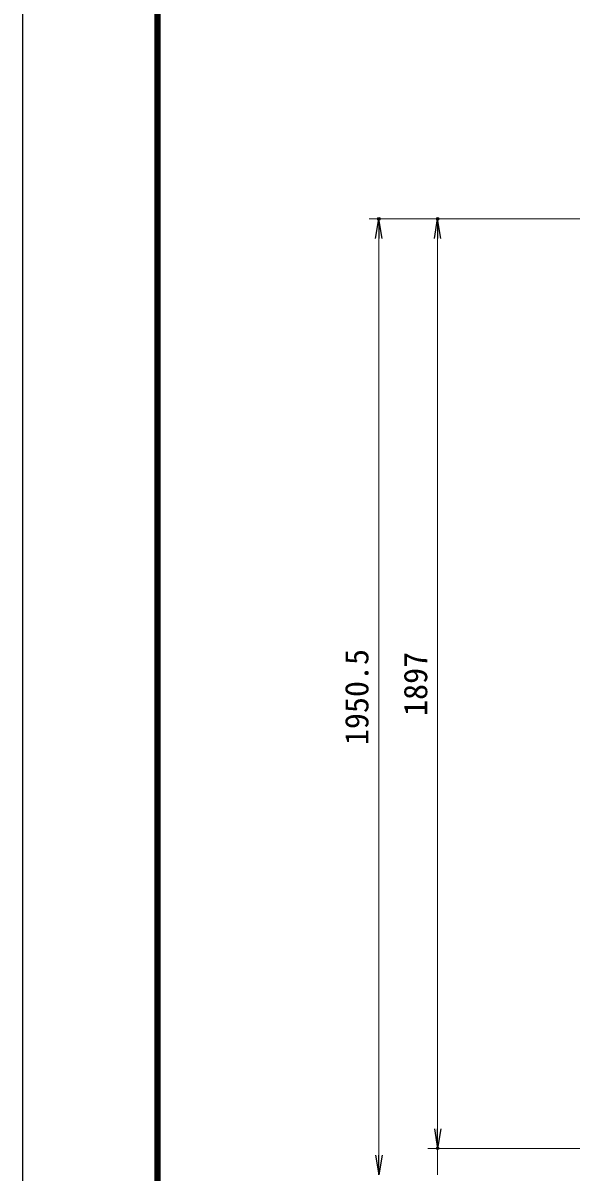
# Model space of a CAD drawing. Units: millimetres, scale not verified. Extents: x -4200 to 4200, y -2970 to 2970.
# Drawn here: x -4200 to -3082, y -619 to 1726 of the extents above; entities that cross this region are included whole.
import ezdxf
from ezdxf.enums import TextEntityAlignment as Align

# ---------------------------------------------------------------- set-up
doc = ezdxf.new("R2010")
doc.units = ezdxf.units.MM
doc.header["$LTSCALE"] = 10
doc.header["$PDMODE"] = 32
doc.header["$PDSIZE"] = 5
doc.layers.add('0-3_D-STR-DIM', color=7, linetype='Continuous', lineweight=13)
doc.layers.add('0-C_D-TTL', color=2, linetype='Continuous', lineweight=25)
doc.layers.add('0-4_0', color=7, linetype='Continuous')
doc.layers.add('0-5_Defpoints', color=8, linetype='Continuous')
doc.styles.add('ＭＳ ゴシック', font='')
doc.styles.get('ＭＳ ゴシック').set_extended_font_data('MS Gothic')

# ---------------------------------------------------------------- blocks, each defined once
blk = doc.blocks.new('_Open')
at = {"layer": '0-4_0'}
blk.add_line((-10, 1.667), (0, 0), dxfattribs=at)
blk.add_lwpolyline([(-10, -1.667), (0, 0), (-10, 0)], dxfattribs=at)

msp = doc.modelspace()

# ---------------------------------------------------------------- linework, layer by layer
at = {"layer": '0-3_D-STR-DIM'}
for p, q in [((-2623.75, 1326.37), (-3493.97, 1326.37)), ((-2623.75, 1326.37), (-3373.97, 1326.37)), ((-3473.97, -584.14), (-3473.97, 1286.37)), ((-3353.97, -530.63), (-3353.97, 1286.37)), ((-3353.97, -530.63), (-3353.97, -490.63)), ((-2623.75, -570.63), (-3373.97, -570.63)), ((-2623.75, -570.63), (-3373.97, -570.63)), ((-3353.97, -624.14), (-3353.97, -570.63))]:
    msp.add_line(p, q, dxfattribs=at)
at = {"layer": '0-5_Defpoints'}
for p in [(-3473.97, 1326.37), (-3353.97, 1326.37), (-3353.97, -570.63)]:
    msp.add_point(p, dxfattribs=at)
at = {"layer": '0-C_D-TTL'}
for points in [[(-4200.18, 2970.15), (4199.82, 2970.15), (4199.82, -2969.85), (-4200.18, -2969.85)], [(-3930.18, 2750.15), (3929.82, 2750.15), (3929.82, -2749.85), (-3930.18, -2749.85)], [(-3927.68, 2747.65), (3927.32, 2747.65), (3927.32, -2747.35), (-3927.68, -2747.35)], [(-3925.18, 2745.15), (3924.82, 2745.15), (3924.82, -2744.85), (-3925.18, -2744.85)], [(-3922.68, 2742.65), (3922.32, 2742.65), (3922.32, -2742.35), (-3922.68, -2742.35)], [(-3920.18, 2740.15), (3919.82, 2740.15), (3919.82, -2739.85), (-3920.18, -2739.85)]]:
    msp.add_lwpolyline(points, close=True, dxfattribs=at)

# ---------------------------------------------------------------- block references
at = {"layer": '0-3_D-STR-DIM', "xscale": 4, "yscale": 4}
for p, rotation in [((-3473.97, 1326.37), 90), ((-3353.97, 1326.37), 90), ((-3353.97, -570.63), 270), ((-3353.97, -570.63), 270), ((-3473.97, -624.14), 270)]:
    msp.add_blockref('_Open', p, dxfattribs=dict(at, rotation=rotation))

# ---------------------------------------------------------------- texts
at = {"layer": '0-3_D-STR-DIM', "style": 'ＭＳ ゴシック'}
for s, p in [('1950.5', (-3480.72, 252.36)), ('1897', (-3360.72, 311.87))]:
    msp.add_text(s, height=48.09, rotation=90, dxfattribs=at).set_placement(p, align=Align.BOTTOM_LEFT)

doc.saveas('drawing.dxf')
